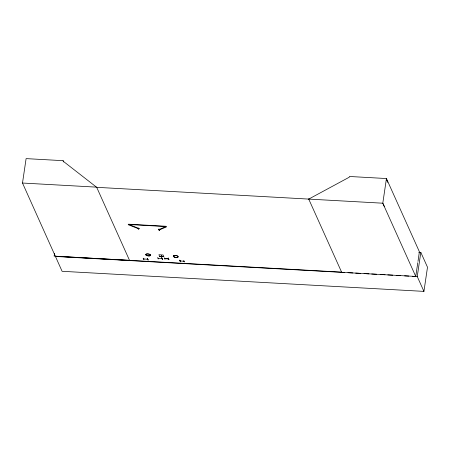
<?xml version="1.0" encoding="UTF-8"?>
<svg xmlns="http://www.w3.org/2000/svg" width="450" height="450" viewBox="0 0 450 450"><rect width="100%" height="100%" fill="white"/><g stroke="black" fill="none" stroke-linecap="round" stroke-linejoin="round"><path stroke-width="0.67" d="M418.748 252.259L420.817 252.371L427.5 267.216L423.934 291.381L62.1 271.294L22.5 183.032L26.106 158.619L63.141 160.678L63.714 161.949M63.141 160.678L63.073 161.128L96.705 187.324L382.798 203.203L384.283 206.387M54.523 253.378L54.118 256.118L129.527 260.359M159.615 256.483L163.806 256.686L163.086 254.981L158.901 254.734L159.615 256.483L163.8 256.736M308.728 199.091L349.301 177.188L349.402 176.479L386.443 178.537L382.798 203.203L415.749 276.418L417.774 262.716M417.999 261.416L419.394 251.752L386.443 178.537M423.934 291.381L417.251 276.536L420.817 252.371M143.156 258.182L143.871 259.746M179.809 260.196L180.546 261.804L179.837 260.229M180.332 261.782L179.646 260.196M138.668 229.477L138.167 227.88M157.68 257.451L158.186 259.026M164.323 257.822L165.015 259.374M144.084 259.048L143.786 258.958M147.144 259.149L147.583 259.239M180.523 260.989L180.186 260.983L184.056 261.264M138.538 228.667L138.983 228.752M158.856 229.866L159.126 229.888M158.445 258.328L158.074 258.233L161.916 258.531M161.471 258.446L161.899 258.469M164.689 258.609L168.542 258.84M147.51 259.234L143.747 258.964M183.982 261.259L183.718 261.253M159.12 229.877L158.788 229.798M22.5 183.032L96.626 187.149L129.606 260.533M183.752 260.421L184.444 261.984M148.129 259.976L147.263 258.39L147.971 259.959M55.451 256.247L341.601 272.132M55.423 256.449L417.251 276.536M344.475 272.464L341.679 272.306L308.649 198.917M347.968 272.661L352.862 272.936M355.657 273.094L360.551 273.369M364.044 273.566L368.938 273.842M371.734 273.999L376.627 274.275M380.126 274.472L385.02 274.742M387.816 274.899L392.709 275.175M396.202 275.372L400.399 275.608M404.595 275.844L408.786 276.081M412.284 276.278L415.777 276.474M159.064 229.067L159.564 230.586M162.467 259.296L161.612 257.681L162.456 259.267M168.21 258.081L168.896 259.65M161.786 257.715L162.292 259.251M168.486 258.829L164.706 258.671M147.279 258.396L148.146 260.004M158.884 229.033L159.587 230.614M168.249 258.047L168.936 259.622M386.336 179.241L387.821 182.43M128.593 224.499L128.16 224.685L138.921 228.898L139.354 228.713L128.458 224.19L165.831 226.266L166.59 226.811L159.171 230.012L158.541 229.77L165.966 226.564L128.593 224.499M161.393 255.589L161.708 255.713L161.393 255.589M174.319 257.085A2.475 0.934 8.4 0 0 178.155 256.866A2.475 0.934 8.4 0 0 174.662 255.499A2.475 0.934 8.4 0 0 174.319 257.085M174.33 256.995A2.475 0.934 8.4 0 0 178.166 256.781A2.475 0.934 8.4 0 0 174.673 255.409A2.475 0.934 8.4 0 0 174.33 256.995M146.801 255.555A2.458 0.928 8.4 0 0 150.609 255.336A2.458 0.928 8.4 0 0 147.139 253.98A2.458 0.928 8.4 0 0 146.801 255.555M146.801 255.471A2.475 0.934 8.4 0 0 150.638 255.251A2.475 0.934 8.4 0 0 147.144 253.884A2.475 0.934 8.4 0 0 146.801 255.471"/></g></svg>
